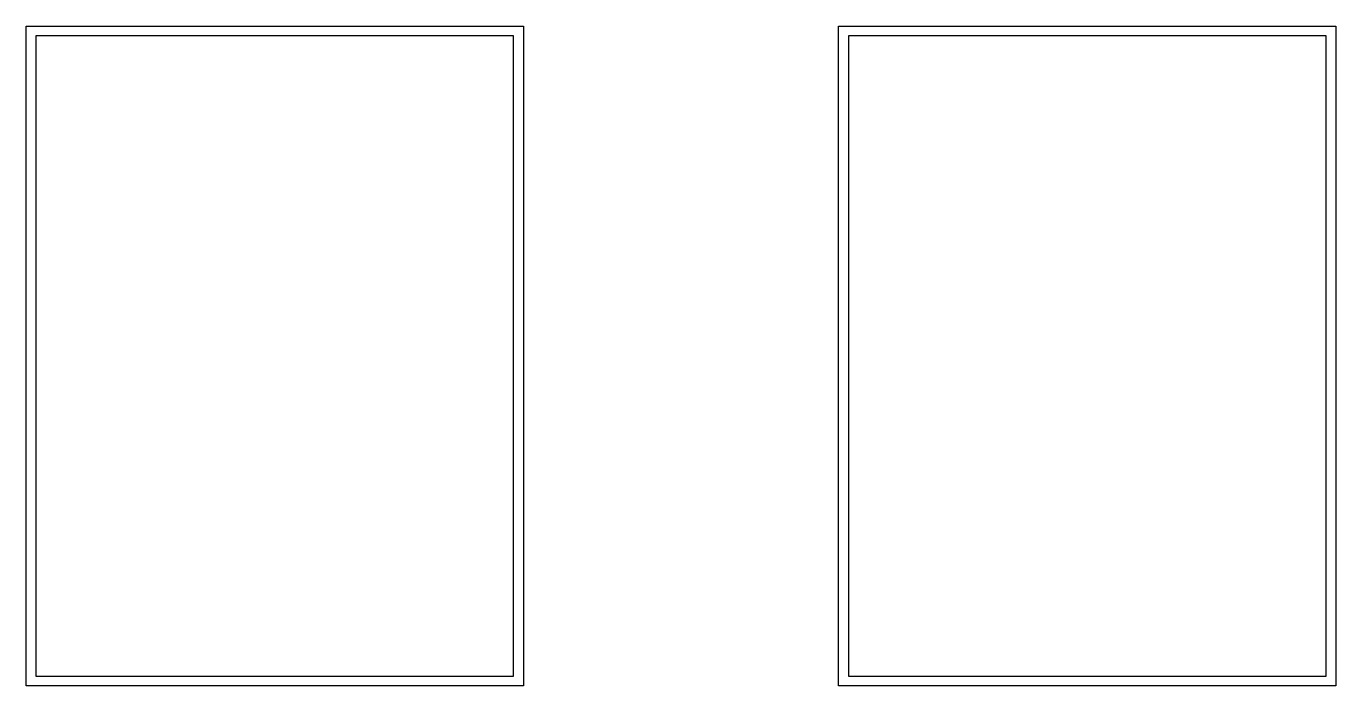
# Model space of a CAD drawing. Header units: metres. Extents: x 9.8 to 50.1, y 4.8 to 25.1.
import ezdxf

# ---------------------------------------------------------------- set-up
doc = ezdxf.new("R2010")
doc.units = ezdxf.units.M
doc.header["$LTSCALE"] = 0.1
doc.layers.add('ARQ-MUROS', color=8, linetype='Continuous')

msp = doc.modelspace()

# ---------------------------------------------------------------- linework, layer by layer
at = {"layer": 'ARQ-MUROS'}
for p, q in [((9.85, 24.85), (9.85, 25.15)), ((9.85, 25.15), (10.15, 25.15)), ((10.15, 25.15), (24.85, 25.15)), ((24.85, 25.15), (25.15, 25.15)), ((25.15, 25.15), (25.15, 24.85)), ((34.85, 25), (34.85, 25.15)), ((34.85, 25.15), (49.85, 25.15)), ((34.85, 24.85), (34.85, 25)), ((49.85, 25.15), (50.15, 25.15)), ((50.15, 25.15), (50.15, 24.85)), ((9.85, 4.85), (9.85, 24.85)), ((24.85, 24.85), (10.15, 24.85)), ((10.15, 24.85), (10.15, 5.15)), ((24.85, 5.15), (24.85, 24.85)), ((25.15, 24.85), (25.15, 5.15)), ((34.85, 5.15), (34.85, 24.85)), ((35.15, 24.85), (35.15, 5.15)), ((49.85, 24.85), (35.15, 24.85)), ((49.85, 5.15), (49.85, 24.85)), ((50.15, 24.85), (50.15, 5.15)), ((10, 4.85), (9.85, 4.85)), ((10.15, 4.85), (10, 4.85)), ((10.15, 5.15), (24.85, 5.15)), ((24.85, 4.85), (10.15, 4.85)), ((25.15, 4.85), (24.85, 4.85)), ((25.15, 5.15), (25.15, 4.85)), ((34.85, 4.85), (34.85, 5.15)), ((35.15, 4.85), (34.85, 4.85)), ((35.15, 5.15), (49.85, 5.15)), ((49.85, 4.85), (35.15, 4.85)), ((50.15, 4.85), (49.85, 4.85)), ((50.15, 5.15), (50.15, 4.85))]:
    msp.add_line(p, q, dxfattribs=at)

doc.saveas('drawing.dxf')
